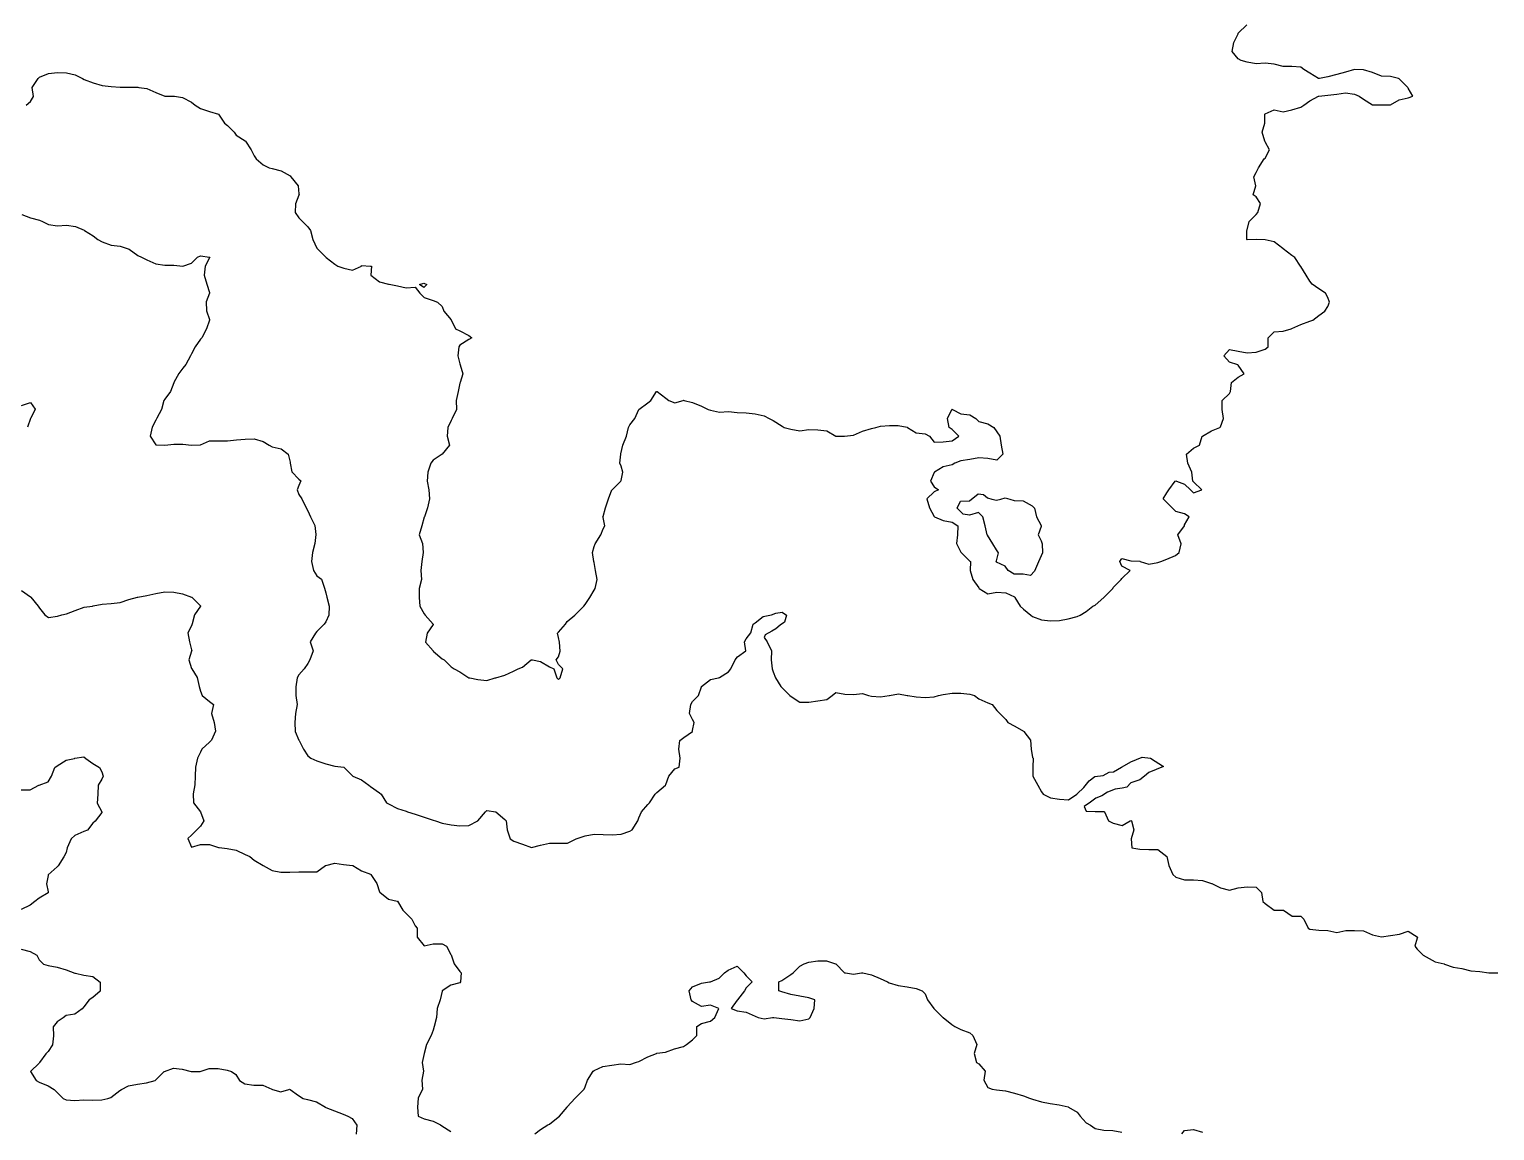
# Model space of a CAD drawing. Extents: x 597 to 1462, y 540 to 1101.
# Drawn here: x 1148.4 to 1308.7, y 837.9 to 958.4 of the extents above; entities that cross this region are included whole.
import ezdxf

# ---------------------------------------------------------------- set-up
doc = ezdxf.new("R2010")
doc.units = 0
doc.layers.add('TEST', color=7, linetype='CONTINUOUS')

msp = doc.modelspace()

# ---------------------------------------------------------------- linework, layer by layer
at = {"layer": 'TEST', "color": 7}
for points in [[(1148.05999, 950.07385), (1148.549166, 950.493175), (1148.875302, 951.052258), (1148.727192, 952.030581), (1149.364619, 953.008989), (1149.527461, 953.131332), (1150.505898, 953.535587), (1151.484221, 953.661261), (1152.462657, 953.611082), (1153.440952, 953.400403), (1154.223724, 953.009158), (1154.419304, 952.900305), (1155.397655, 952.519757), (1156.376063, 952.22633), (1157.354387, 952.139208), (1158.332738, 952.044297), (1159.311146, 952.044297), (1160.289554, 952.044297), (1160.378341, 952.032444), (1161.267736, 951.892546), (1162.246144, 951.488658), (1163.224552, 951.065889), (1164.202876, 951.065889), (1164.291691, 951.057704), (1165.181114, 950.91775), (1166.159466, 950.405291), (1166.550682, 950.079127), (1167.137733, 949.712041), (1168.116056, 949.380232), (1169.094492, 949.111387), (1169.106346, 949.099534), (1169.747837, 948.121239), (1170.074029, 947.876524), (1170.807807, 947.142718), (1171.052494, 946.816638), (1172.030845, 946.195947), (1172.063357, 946.163435), (1172.684049, 945.185112), (1173.010156, 944.53284), (1173.205793, 944.206704), (1173.988508, 943.554432), (1174.640752, 943.228267), (1174.966916, 943.146903), (1175.945239, 942.902216), (1176.923563, 942.358628), (1177.01235, 942.249803), (1177.812873, 941.271395), (1177.90166, 940.381972), (1177.909562, 940.293213), (1177.90166, 940.260701), (1177.534658, 939.313817), (1177.48208, 938.335494), (1177.90135, 937.748443), (1178.292594, 937.357198), (1178.879588, 936.770204), (1179.159101, 936.37896), (1179.423092, 935.400636), (1179.857884, 934.446104), (1179.890396, 934.421269), (1180.837166, 933.474442), (1180.869678, 933.44193), (1181.816478, 932.708152), (1182.142585, 932.463437), (1182.794886, 932.267772), (1183.773237, 932.028815), (1184.727769, 932.463663), (1184.752605, 932.55245), (1185.7309, 932.49513), (1185.819772, 932.462618), (1185.76248, 931.484267), (1186.709251, 930.750489), (1187.687659, 930.522171), (1187.776446, 930.50552), (1188.665842, 930.309997), (1189.644278, 930.114332), (1190.622573, 930.179638), (1191.111862, 929.527366), (1191.600981, 929.038134), (1192.579332, 928.712054), (1193.068508, 928.549128), (1193.55774, 928.059952), (1193.75332, 927.570776), (1194.536007, 926.616244), (1194.568519, 926.591408), (1195.026171, 925.613057), (1195.515347, 925.417477), (1196.493755, 924.879336), (1196.819806, 924.634649), (1196.493755, 924.471412), (1195.515347, 923.851736), (1195.375816, 923.656156), (1195.271027, 922.677748), (1195.515714, 921.788381), (1195.540549, 921.699566), (1195.842978, 920.721214), (1195.532816, 919.742806), (1195.516165, 919.695845), (1195.298882, 918.764003), (1195.108608, 917.785652), (1195.124412, 916.807244), (1194.659705, 915.82892), (1194.53739, 915.584234), (1194.170304, 914.850428), (1194.117726, 913.87202), (1194.373842, 912.893696), (1193.566038, 911.915288), (1193.557853, 911.907104), (1192.57953, 911.262226), (1192.312689, 910.936062), (1191.992338, 909.95771), (1191.92706, 908.979302), (1192.090298, 908.001007), (1192.18806, 907.022571), (1191.967898, 906.044248), (1191.617209, 905.065924), (1191.601404, 905.018934), (1191.356689, 904.087093), (1191.057534, 903.10877), (1191.405344, 902.130362), (1191.503219, 901.15201), (1191.356294, 900.173602), (1191.233923, 899.195251), (1191.321073, 898.216843), (1191.041588, 897.238519), (1191.041588, 896.260196), (1191.111692, 895.28176), (1191.600812, 894.466448), (1191.723211, 894.303211), (1192.579332, 893.33866), (1192.591186, 893.325678), (1192.579332, 893.300842), (1191.927004, 892.34631), (1191.740822, 891.367958), (1192.579502, 890.405637), (1192.595306, 890.388986), (1193.557628, 889.550419), (1193.802342, 889.410522), (1194.536148, 888.676716), (1194.862284, 888.432001), (1195.514444, 888.105836), (1196.492852, 887.465672), (1196.581667, 887.453818), (1197.471118, 887.258182), (1198.44947, 887.174334), (1199.381283, 887.453818), (1199.428273, 887.465672), (1200.406596, 887.733331), (1201.385033, 888.18754), (1201.87418, 888.432226), (1202.363356, 888.627891), (1203.317888, 889.410578), (1203.342724, 889.44309), (1203.431511, 889.410578), (1204.320878, 889.247256), (1205.299286, 888.676546), (1205.788461, 888.431831), (1206.114569, 887.453536), (1206.277863, 887.257843), (1206.473443, 887.453536), (1206.766869, 888.431831), (1206.277694, 888.921092), (1206.033007, 889.410239), (1206.277694, 889.736347), (1206.473274, 890.388591), (1206.400037, 891.366999), (1206.277694, 891.856175), (1206.16884, 892.345322), (1206.277694, 892.467722), (1207.038649, 893.32373), (1207.255876, 893.603243), (1208.071216, 894.302082), (1208.234453, 894.441979), (1209.073133, 895.280603), (1209.21303, 895.476239), (1209.702263, 896.258898), (1210.191438, 897.041585), (1210.300292, 897.237165), (1210.517603, 898.215573), (1210.331449, 899.193924), (1210.191834, 900.083376), (1210.171231, 900.172163), (1209.994927, 901.150571), (1210.190507, 901.802843), (1210.312794, 902.128922), (1210.924313, 903.10733), (1211.169, 903.759602), (1211.364636, 904.085738), (1211.169, 904.975134), (1211.136488, 905.063892), (1211.169, 905.110911), (1211.448484, 906.042724), (1211.771008, 907.021075), (1212.13928, 907.999399), (1212.147464, 908.01605), (1213.109786, 908.978371), (1213.126437, 909.025361), (1213.343663, 909.95709), (1213.126437, 910.609362), (1213.004037, 910.935526), (1213.117434, 911.913849), (1213.125618, 911.960839), (1213.342929, 912.892596), (1213.712471, 913.870919), (1213.953432, 914.849327), (1214.104026, 915.12884), (1214.647586, 915.827679), (1215.074306, 916.806002), (1215.082491, 916.817855), (1216.060899, 917.537776), (1216.38695, 917.782463), (1217.00767, 918.760899), (1217.040182, 918.77755), (1217.072694, 918.760899), (1218.019493, 918.027121), (1218.345685, 917.782406), (1218.997901, 917.53772), (1219.929686, 917.782406), (1219.976647, 917.829368), (1220.023637, 917.782406), (1220.955366, 917.56518), (1221.933774, 917.171085), (1222.66758, 916.803998), (1222.912295, 916.733922), (1223.890646, 916.516188), (1224.869054, 916.586292), (1225.847378, 916.461437), (1226.825786, 916.43265), (1227.804137, 916.341775), (1228.782545, 916.127737), (1229.341543, 915.826606), (1229.76084, 915.617084), (1230.739305, 914.970654), (1230.983991, 914.848255), (1231.717713, 914.664923), (1232.696121, 914.457095), (1233.674529, 914.603935), (1234.652852, 914.567331), (1235.631204, 914.455599), (1236.609612, 913.900186), (1237.58802, 913.883534), (1238.566371, 914.009603), (1239.544666, 914.428929), (1240.523102, 914.708329), (1241.01225, 914.848339), (1241.501426, 914.987842), (1242.479862, 915.043581), (1243.458157, 915.043581), (1244.436593, 914.861463), (1244.469105, 914.849609), (1245.415904, 914.262615), (1246.394256, 914.150884), (1246.883488, 913.871371), (1247.372664, 913.219212), (1248.351072, 913.284518), (1249.329395, 913.38228), (1250.063201, 913.871455), (1249.329395, 914.605233), (1249.003231, 914.849948), (1248.839994, 915.828271), (1249.30535, 916.806623), (1249.330186, 916.823274), (1249.377176, 916.806623), (1250.308904, 916.317447), (1251.287256, 916.219657), (1251.939584, 915.828441), (1252.265664, 915.502361), (1253.244072, 915.241249), (1253.896231, 914.850033), (1254.222395, 914.360857), (1254.548587, 913.871625), (1254.711825, 912.893273), (1254.874639, 911.91495), (1254.222508, 911.262621), (1253.244072, 911.425943), (1252.265748, 911.523705), (1251.287312, 911.328153), (1250.309017, 911.181257), (1249.656745, 910.936542), (1249.330609, 910.740877), (1248.352257, 910.545297), (1247.405458, 909.958275), (1247.372946, 909.912103), (1246.981702, 908.980262), (1247.372946, 908.328018), (1247.862094, 908.001939), (1247.372946, 907.806274), (1246.590175, 907.023615), (1246.883601, 906.045264), (1247.372777, 905.113422), (1247.419767, 905.066432), (1248.351524, 904.675216), (1249.329932, 904.479636), (1249.982175, 904.088448), (1249.916869, 903.11004), (1249.819107, 902.131688), (1250.308255, 901.199932), (1250.340767, 901.152942), (1251.287594, 900.206171), (1251.334556, 900.173659), (1251.317905, 899.195335), (1251.612545, 898.217012), (1252.264845, 897.285171), (1252.297357, 897.238181), (1253.244184, 896.651158), (1254.222508, 896.818968), (1255.200944, 896.748864), (1256.179267, 896.306283), (1256.204103, 896.259321), (1256.767249, 895.28097), (1257.158381, 894.954805), (1257.941068, 894.302562), (1258.136704, 894.180162), (1259.115056, 893.81316), (1260.093464, 893.679669), (1261.071815, 893.71633), (1262.050223, 893.911881), (1263.028547, 894.180698), (1263.354711, 894.303098), (1264.006955, 894.694342), (1264.740676, 895.28128), (1264.985363, 895.42129), (1265.947797, 896.259857), (1265.964448, 896.276508), (1266.926798, 897.23883), (1266.943449, 897.327617), (1267.832872, 898.216984), (1267.921631, 898.305856), (1268.811111, 899.195279), (1267.921631, 899.684426), (1267.676944, 900.173574), (1267.921631, 900.499738), (1268.900067, 900.262389), (1269.878362, 900.205042), (1269.92538, 900.17253), (1270.857137, 899.893017), (1271.835545, 900.063677), (1272.161596, 900.17253), (1272.813868, 900.452043), (1273.79222, 900.824802), (1274.183408, 901.150938), (1274.378988, 902.129289), (1274.036483, 903.107613), (1274.751126, 904.086021), (1274.771729, 904.174836), (1275.260961, 905.064288), (1274.771729, 905.390367), (1273.793377, 905.651479), (1273.402161, 906.042611), (1272.815138, 906.629661), (1272.423922, 907.020878), (1272.815138, 907.673065), (1273.059825, 907.999229), (1273.747036, 908.977524), (1273.794026, 908.994176), (1273.882813, 908.977524), (1274.77218, 908.651473), (1275.424424, 907.999229), (1275.750588, 907.673065), (1276.640012, 907.999229), (1275.750588, 908.888596), (1275.661829, 908.977383), (1275.555008, 909.955791), (1275.13921, 910.934228), (1274.968184, 911.912551), (1275.750842, 912.564795), (1276.403114, 912.890874), (1276.697726, 913.86931), (1276.730238, 913.889913), (1277.708561, 914.457744), (1278.640403, 914.848988), (1278.687393, 914.895132), (1279.013444, 915.826973), (1278.882973, 916.805325), (1278.882973, 917.783733), (1279.665631, 918.56642), (1279.805642, 918.762084), (1279.910346, 919.740408), (1280.644124, 920.32743), (1281.296368, 920.71859), (1280.644124, 921.650403), (1280.597162, 921.697393), (1279.665377, 921.976793), (1279.053915, 922.675632), (1279.665377, 923.374555), (1280.643729, 923.164977), (1281.622137, 923.001711), (1282.600488, 923.067017), (1283.578896, 923.409494), (1283.905004, 923.654209), (1283.905004, 924.632617), (1284.55722, 925.284861), (1285.535628, 925.366338), (1286.425051, 925.611025), (1286.51381, 925.658015), (1287.492162, 926.10068), (1288.47057, 926.450072), (1288.796677, 926.590082), (1289.448978, 927.079258), (1290.101137, 927.568434), (1290.427301, 928.057609), (1290.622881, 928.546842), (1290.427301, 929.036017), (1290.182614, 929.525193), (1289.448836, 930.014341), (1288.715059, 930.503601), (1288.470316, 930.829652), (1288.079212, 931.481924), (1287.492077, 932.428724), (1287.445087, 932.461236), (1286.839438, 933.439644), (1286.513274, 933.635224), (1285.534922, 934.386386), (1285.50241, 934.418898), (1284.555611, 935.152676), (1283.577203, 935.373261), (1282.598852, 935.381445), (1281.620444, 935.369592), (1281.573482, 935.402104), (1281.573482, 936.38054), (1281.620444, 936.469299), (1281.816108, 937.358779), (1282.598795, 938.141381), (1282.762032, 938.337018), (1283.088197, 939.315369), (1282.598964, 940.049147), (1282.272857, 940.293862), (1282.552285, 941.272185), (1282.35425, 942.250621), (1282.598964, 942.739769), (1282.843651, 943.229029), (1283.488501, 944.207324), (1283.577372, 944.29614), (1284.066548, 945.185535), (1283.577372, 946.074986), (1283.54486, 946.163774), (1283.250277, 947.142182), (1283.557194, 948.120533), (1283.54534, 949.098941), (1283.577852, 949.131453), (1284.556147, 949.589105), (1285.534584, 949.344362), (1286.512907, 949.589105), (1287.491315, 949.882503), (1287.817423, 950.078083), (1288.469638, 950.567343), (1289.40148, 951.056491), (1289.447679, 951.077093), (1290.426087, 951.1978), (1291.404439, 951.302532), (1292.382734, 951.424904), (1293.361142, 951.302532), (1293.850318, 951.057846), (1294.339606, 950.731738), (1295.317902, 950.126061), (1296.296253, 950.10941), (1297.274661, 950.10941), (1298.253069, 950.664936), (1299.231392, 950.893282), (1299.720568, 951.056547), (1299.231392, 951.945942), (1299.184431, 952.03473), (1298.252702, 952.966458), (1298.163887, 953.013448), (1297.274407, 953.209084), (1296.296084, 953.258473), (1295.31776, 953.66603), (1294.339352, 953.96067), (1293.360916, 953.972524), (1292.382621, 953.71223), (1291.40427, 953.448324), (1290.425862, 953.176601), (1289.536438, 953.013307), (1289.447595, 952.992705), (1289.415083, 953.013307), (1288.468284, 953.600329), (1287.816012, 953.991546), (1287.48996, 954.23626), (1286.511552, 954.317653), (1285.533201, 954.317653), (1284.554849, 954.578765), (1283.576441, 954.690469), (1282.598033, 954.602867), (1281.61971, 954.774317), (1280.967466, 954.969897), (1280.641302, 955.165534), (1279.989058, 955.94822), (1280.152295, 956.926628), (1280.617652, 957.90498), (1280.642487, 957.951942), (1281.574328, 958.883698)], [(1147.57581, 938.131616), (1148.554246, 937.762074), (1149.532541, 937.510445), (1149.858734, 937.370943), (1150.511006, 937.04475), (1151.489301, 936.881513), (1152.467709, 936.951589), (1153.44606, 936.811691), (1154.424468, 936.408198), (1154.45698, 936.391547), (1155.40378, 935.804609), (1155.892955, 935.413393), (1156.382188, 935.13388), (1157.360539, 934.761121), (1158.338891, 934.679672), (1158.991191, 934.434985), (1159.317299, 934.326104), (1160.295707, 933.652213), (1160.686867, 933.45652), (1161.273861, 933.163179), (1162.252269, 932.722912), (1163.230677, 932.587078), (1164.209028, 932.598932), (1165.18738, 932.492506), (1166.165788, 932.802696), (1166.818003, 933.45494), (1167.144196, 933.594527), (1168.122519, 933.470914), (1168.147355, 933.454263), (1168.122519, 933.408091), (1167.633343, 932.47625), (1167.535582, 931.497898), (1167.842865, 930.51949), (1168.12235, 929.587734), (1168.130534, 929.540772), (1168.12235, 929.50826), (1167.755263, 928.561461), (1167.795875, 927.583053), (1168.122039, 926.651296), (1168.133893, 926.604306), (1168.122039, 926.557316), (1167.795875, 925.625503), (1167.283472, 924.64718), (1167.143462, 924.507254), (1166.556468, 923.668602), (1166.165308, 922.885887), (1166.042908, 922.690307), (1165.512951, 921.711899), (1165.1869, 921.320796), (1164.767546, 920.733745), (1164.219216, 919.755394), (1164.207363, 919.730558), (1163.851368, 918.776082), (1163.228814, 917.920018), (1163.131024, 917.797618), (1162.861812, 916.819266), (1162.372636, 915.840858), (1162.250237, 915.645278), (1161.85902, 914.862592), (1161.638915, 913.884184), (1162.250406, 912.925051), (1163.228814, 912.916867), (1164.207137, 913.011863), (1165.185461, 913.023716), (1166.163869, 912.91523), (1167.14222, 912.923414), (1168.120572, 913.393484), (1169.09898, 913.393484), (1170.077388, 913.393484), (1171.055711, 913.491274), (1172.034063, 913.556552), (1173.012471, 913.60357), (1173.990879, 913.296258), (1174.643066, 912.905042), (1174.96923, 912.70949), (1175.947554, 912.485631), (1176.730325, 911.926549), (1176.925877, 911.037069), (1176.942528, 910.948282), (1177.122191, 909.969959), (1177.904849, 909.187187), (1178.100486, 908.991636), (1177.904849, 908.50246), (1177.709298, 908.013284), (1177.904849, 907.524108), (1178.231014, 907.034876), (1178.687593, 906.056553), (1178.883173, 905.73036), (1179.162686, 905.078201), (1179.644128, 904.099793), (1179.739068, 903.121385), (1179.644128, 902.143034), (1179.372348, 901.16471), (1179.274587, 900.186302), (1179.494748, 899.207866), (1179.861778, 898.620928), (1180.35101, 898.229712), (1180.70043, 897.25136), (1180.840412, 896.762128), (1180.949265, 896.272952), (1181.207414, 895.294544), (1181.16683, 894.316193), (1180.840638, 893.582415), (1180.6774, 893.337728), (1179.86206, 892.522445), (1179.722106, 892.359151), (1179.128142, 891.3808), (1179.470646, 890.402392), (1179.101161, 889.424068), (1178.883822, 889.032824), (1178.464496, 888.44583), (1177.905498, 887.793558), (1177.709834, 887.467422), (1177.579306, 886.48907), (1177.579306, 885.510662), (1177.709834, 884.532254), (1177.538807, 883.553902), (1177.460744, 882.575579), (1177.477396, 881.597171), (1177.905414, 880.632507), (1177.913598, 880.620654), (1178.39315, 879.642302), (1178.882326, 878.908525), (1179.208462, 878.66381), (1179.860734, 878.384325), (1180.839029, 878.052488), (1181.817381, 877.807773), (1182.795789, 877.69765), (1182.828301, 877.685797), (1183.7751, 876.73897), (1183.807612, 876.706458), (1184.754439, 876.287245), (1185.537126, 875.72805), (1185.732762, 875.564812), (1186.711086, 874.889313), (1186.906666, 874.749416), (1187.493716, 873.771008), (1187.689353, 873.662126), (1188.667704, 873.183788), (1189.645999, 872.874049), (1189.78601, 872.792656), (1190.624577, 872.537273), (1191.602985, 872.225926), (1192.581336, 871.8793), (1192.826051, 871.814022), (1193.559829, 871.547153), (1194.538152, 871.379005), (1195.516588, 871.270124), (1196.494996, 871.324282), (1197.449444, 871.81343), (1197.474279, 871.830081), (1198.312846, 872.792487), (1198.452772, 872.932018), (1199.43118, 872.816222), (1199.451782, 872.791386), (1200.410999, 871.97599), (1200.550925, 871.812752), (1200.690907, 870.834401), (1200.998219, 869.855993), (1201.389435, 869.611306), (1202.367759, 869.268801), (1203.346082, 868.896861), (1204.32449, 869.157098), (1205.302898, 869.366591), (1206.28125, 869.366591), (1207.259601, 869.366591), (1208.21879, 869.855824), (1208.239392, 869.864008), (1209.217744, 870.158535), (1210.196152, 870.346777), (1211.174475, 870.310173), (1212.152911, 870.301989), (1213.131206, 870.346552), (1214.109558, 870.696056), (1214.354273, 870.835586), (1214.965735, 871.813881), (1215.088135, 872.140074), (1215.36762, 872.792289), (1216.066458, 873.607658), (1216.229696, 873.770895), (1216.849286, 874.749303), (1217.044951, 874.912568), (1218.004083, 875.72788), (1218.024686, 875.77487), (1218.35085, 876.706627), (1219.003037, 877.48937), (1219.492269, 877.68495), (1219.590031, 878.663358), (1219.454593, 879.64171), (1219.56226, 880.620005), (1219.981502, 880.946197), (1220.943823, 881.598413), (1220.960474, 881.687228), (1221.123711, 882.576708), (1220.960474, 882.902872), (1220.63431, 883.555116), (1220.782448, 884.533439), (1220.960474, 884.859632), (1221.612633, 885.511847), (1221.922908, 886.490255), (1221.938713, 886.515091), (1222.917121, 887.273874), (1223.806488, 887.469538), (1223.895275, 887.49014), (1224.873683, 888.123108), (1225.153196, 888.449273), (1225.607404, 889.427624), (1225.852091, 889.75376), (1226.783932, 890.406032), (1226.634975, 891.38444), (1226.830612, 891.710492), (1227.319787, 892.362764), (1227.564474, 893.341172), (1227.809189, 893.481097), (1228.691049, 894.169804), (1229.570256, 894.352007), (1230.055452, 894.515244), (1230.744244, 894.646421), (1231.233419, 894.320229), (1231.001687, 893.539235), (1230.544628, 893.213184), (1230.055452, 892.807602), (1229.624188, 892.576829), (1228.911888, 892.170175), (1228.787512, 891.874068), (1229.113676, 891.38492), (1229.602852, 890.406512), (1229.548694, 889.42816), (1229.64369, 888.449752), (1229.766005, 888.123645), (1230.010692, 887.471401), (1230.622182, 886.492993), (1230.744582, 886.370678), (1231.600675, 885.514585), (1231.72299, 885.405732), (1232.701342, 884.780638), (1233.67975, 884.780638), (1234.658158, 884.955362), (1235.636509, 885.094949), (1236.223503, 885.51419), (1236.614748, 885.840354), (1237.593156, 885.677117), (1238.571479, 885.636505), (1239.549831, 885.758792), (1240.202075, 885.514105), (1240.528239, 885.444058), (1241.50659, 885.373982), (1242.453361, 885.513879), (1242.485873, 885.521782), (1243.46431, 885.722667), (1244.442718, 885.520596), (1244.489708, 885.512412), (1245.421436, 885.381912), (1246.399788, 885.316634), (1247.378196, 885.381912), (1247.867343, 885.512412), (1248.356604, 885.627417), (1249.334927, 885.769798), (1250.313278, 885.769798), (1251.291686, 885.677738), (1251.780862, 885.5145), (1252.270094, 885.158872), (1253.248446, 884.731983), (1253.737594, 884.536346), (1254.226769, 883.884159), (1254.552962, 883.557995), (1255.205177, 882.905723), (1255.449864, 882.579587), (1256.18367, 882.160317), (1257.161993, 881.625055), (1257.182596, 881.600219), (1257.897182, 880.621811), (1258.001971, 879.64346), (1258.141869, 878.754008), (1258.188887, 878.665221), (1258.156375, 877.686898), (1258.16456, 876.70849), (1258.699766, 875.730082), (1259.119063, 874.99636), (1259.314643, 874.751617), (1260.09733, 874.316769), (1261.075682, 874.192394), (1262.05409, 874.099091), (1262.985818, 874.751335), (1263.032808, 874.783847), (1263.753801, 875.46674), (1264.337296, 876.181157), (1264.957366, 876.668894), (1265.871399, 876.766712), (1266.50338, 877.127166), (1267.010505, 877.174128), (1267.877915, 877.687518), (1267.924876, 877.734537), (1268.903228, 878.274992), (1270.139079, 878.789878), (1271.053112, 878.686444), (1272.449802, 877.772862), (1270.860044, 877.101399), (1270.370784, 876.710183), (1269.881636, 876.318938), (1268.903228, 875.976462), (1268.439763, 875.51088), (1267.936448, 875.377784), (1267.171908, 875.280925), (1266.322278, 874.954112), (1265.712226, 874.559311), (1265.05383, 874.287051), (1264.493844, 873.876644), (1263.779399, 873.387468), (1264.011132, 872.884181), (1264.989483, 872.84196), (1265.967891, 872.825309), (1266.000403, 872.792797), (1266.458055, 871.814333), (1266.947287, 871.569646), (1267.92561, 871.324931), (1268.81509, 871.814107), (1268.903849, 871.861125), (1268.950867, 871.814107), (1269.230267, 870.835812), (1268.927894, 869.857348), (1268.9932, 868.879052), (1269.882596, 868.715815), (1270.861032, 868.683303), (1271.839355, 868.683303), (1272.817763, 867.919723), (1272.834414, 867.89912), (1273.063184, 866.920769), (1273.470741, 865.942361), (1273.796905, 865.662933), (1274.775228, 865.371566), (1275.753664, 865.354915), (1276.73196, 865.289609), (1277.710368, 864.975411), (1277.757386, 864.963558), (1278.689199, 864.474382), (1279.667522, 864.229695), (1280.64593, 864.474382), (1281.624282, 864.596697), (1282.60269, 864.571862), (1283.18974, 863.984839), (1283.33658, 863.006516), (1283.581267, 862.761801), (1284.559675, 862.047214), (1285.538083, 862.055399), (1285.585101, 862.030563), (1286.51683, 861.37832), (1287.495181, 861.37832), (1287.821317, 861.052155), (1288.277953, 860.073804), (1288.473476, 859.951517), (1289.451941, 859.856521), (1290.430349, 859.807132), (1291.408644, 859.62253), (1292.386996, 859.807132), (1293.365404, 859.827734), (1294.34384, 859.791102), (1295.322135, 859.336809), (1296.300486, 859.116337), (1297.278894, 859.288182), (1298.257302, 859.41871), (1299.235654, 859.744846), (1300.213977, 859.116478), (1300.23458, 859.091642), (1300.213977, 859.002855), (1299.969262, 858.113375), (1300.213977, 857.787296), (1300.866221, 857.135024), (1301.192385, 856.939387), (1302.170737, 856.401331), (1303.149145, 856.188084), (1303.196135, 856.155572), (1304.127892, 855.829464), (1305.1063, 855.66617), (1306.084623, 855.394446), (1307.062946, 855.340316), (1308.041354, 855.19627), (1309.019819, 855.19627)], [(1191.565506, 930.159742), (1191.07633, 930.485849), (1191.565506, 930.625803), (1191.891642, 930.485849), (1191.565506, 930.159742)], [(1147.570137, 917.224199), (1148.548461, 917.566676), (1149.037693, 916.832954), (1148.567624, 915.854546), (1148.547021, 915.807584), (1148.220857, 914.875828)], [(1147.566751, 897.019741), (1148.545187, 896.298098), (1148.565789, 896.286245), (1149.38525, 895.307837), (1149.525147, 895.063094), (1150.112282, 894.329316), (1150.503386, 894.049803), (1151.48185, 894.207029), (1151.970998, 894.329316), (1152.460145, 894.469327), (1153.438497, 894.818718), (1154.416905, 895.185832), (1155.3063, 895.308119), (1155.395172, 895.328722), (1156.373523, 895.50511), (1157.351818, 895.588959), (1158.330226, 895.700662), (1159.308663, 896.007974), (1160.240419, 896.287459), (1160.286619, 896.295361), (1161.265027, 896.463537), (1162.24335, 896.693548), (1163.221758, 896.844876), (1164.200082, 896.82004), (1165.178518, 896.642071), (1166.156813, 896.295869), (1166.173464, 896.287684), (1167.135786, 895.32525), (1167.14397, 895.308599), (1167.135786, 895.291948), (1166.48357, 894.329627), (1166.238883, 893.351275), (1166.157378, 893.155639), (1165.766274, 892.372952), (1165.913086, 891.3946), (1166.157801, 890.50512), (1166.190313, 890.416362), (1166.157801, 890.38385), (1165.864431, 889.43705), (1166.157801, 888.490223), (1166.169654, 888.457711), (1166.76726, 887.479303), (1166.994364, 886.50098), (1167.134346, 886.011719), (1167.329926, 885.522572), (1168.112613, 884.870328), (1168.547461, 884.544248), (1168.33015, 883.565812), (1168.639522, 882.587489), (1168.790088, 881.609166), (1168.338617, 880.630758), (1168.11267, 880.421208), (1167.284855, 879.652491), (1167.134262, 879.326298), (1166.80821, 878.674139), (1166.600664, 877.695731), (1166.56406, 876.717323), (1166.505922, 875.738972), (1166.31974, 874.760676), (1166.352252, 873.78224), (1167.134939, 872.81594), (1167.146792, 872.804086), (1167.499965, 871.825678), (1167.132879, 871.238741), (1166.741719, 870.847496), (1166.154725, 870.260474), (1165.76348, 869.869342), (1166.154725, 868.937501), (1167.13302, 869.216985), (1168.111371, 869.216985), (1169.089779, 868.904791), (1169.178566, 868.892938), (1170.068046, 868.804122), (1171.046398, 868.599511), (1172.024806, 868.132067), (1172.513953, 867.914812), (1173.003214, 867.523596), (1173.981537, 866.948681), (1173.998188, 866.936827), (1174.960566, 866.403117), (1175.938861, 866.219418), (1176.917213, 866.202767), (1177.895621, 866.22337), (1178.874029, 866.235223), (1179.852352, 866.235223), (1180.811512, 866.934062), (1180.832115, 866.942246), (1181.810523, 867.200479), (1182.788846, 867.056038), (1183.767254, 866.945915), (1183.783905, 866.934062), (1184.746226, 866.347068), (1185.724634, 865.966547), (1185.757146, 865.954694), (1186.424376, 864.976342), (1186.703861, 864.044614), (1186.736373, 863.997652), (1187.6832, 863.263846), (1188.661608, 863.035049), (1188.673462, 863.018398), (1189.272817, 862.039961), (1189.639903, 861.672931), (1190.25131, 861.061469), (1190.618424, 860.327691), (1190.813976, 860.082976), (1190.813976, 859.104653), (1191.596719, 858.150121), (1192.575071, 858.370706), (1193.553479, 858.370706), (1194.042655, 858.125991), (1194.531802, 857.194234), (1194.543656, 857.147272), (1194.896828, 856.168864), (1195.508291, 855.353581), (1195.630634, 855.190287), (1195.583644, 854.211935), (1195.508771, 854.089648), (1194.530363, 853.844934), (1193.571231, 853.233358), (1193.550628, 853.186396), (1193.333289, 852.25464), (1193.017003, 851.276232), (1192.948536, 850.29788), (1192.702551, 849.319557), (1192.572051, 848.928312), (1192.376471, 848.341318), (1191.83833, 847.362882), (1191.598949, 846.384558), (1191.591047, 846.359723), (1191.373764, 845.405191), (1191.525994, 844.426839), (1191.346727, 843.448431), (1191.42812, 842.470023), (1190.938972, 841.4917), (1190.857495, 840.513348), (1190.938972, 839.53494), (1191.591216, 839.233809), (1192.569624, 838.96409), (1193.384851, 838.556532), (1193.548201, 838.467745), (1194.526553, 837.857807)], [(1147.531416, 875.217453), (1148.509824, 875.217453), (1149.456595, 875.706629), (1149.489107, 875.727231), (1150.467572, 876.099595), (1150.834574, 876.686617), (1151.20166, 877.665025), (1151.446347, 877.828263), (1152.42467, 878.447882), (1153.35654, 878.643433), (1153.403501, 878.655287), (1154.381909, 878.80461), (1154.577489, 878.641373), (1155.360176, 878.082263), (1156.093982, 877.663022), (1156.338669, 877.173789), (1156.478651, 876.684614), (1156.338669, 876.358449), (1155.947537, 875.706206), (1155.91875, 874.727798), (1155.848675, 873.749446), (1156.337907, 872.802647), (1156.34976, 872.770135), (1156.337907, 872.737623), (1155.604129, 871.790796), (1155.359442, 871.546024), (1154.772392, 870.812331), (1154.381176, 870.661766), (1153.402768, 870.200756), (1152.983442, 869.833669), (1152.564172, 868.855346), (1152.424275, 868.366114), (1152.17956, 867.876938), (1151.554466, 866.898586), (1151.445641, 866.789733), (1150.479312, 865.920009), (1150.467459, 865.831222), (1150.304165, 864.94177), (1150.467459, 864.052375), (1150.488061, 863.963503), (1150.467459, 863.942901), (1149.489051, 863.374985), (1148.999875, 862.983825), (1148.510643, 862.592609), (1147.532291, 862.103433)], [(1147.53263, 857.765988), (1148.510953, 857.533155), (1149.244731, 857.113801), (1149.489446, 856.624681), (1149.978622, 856.135506), (1150.467854, 856.013106), (1151.446206, 855.809341), (1152.424614, 855.524099), (1153.402965, 855.173382), (1153.449927, 855.157577), (1154.381684, 854.940294), (1155.360092, 854.790914), (1156.175347, 854.179508), (1156.175347, 853.201072), (1155.360092, 852.502261), (1154.968875, 852.222748), (1154.381853, 851.488971), (1154.186273, 851.244256), (1153.403614, 850.685174), (1152.42515, 850.510393), (1152.099098, 850.265678), (1151.446855, 849.83083), (1151.002101, 849.287327), (1151.055441, 848.308919), (1150.957679, 847.330624), (1150.468503, 846.596818), (1150.223788, 846.352103), (1149.509202, 845.373751), (1149.488599, 845.32679), (1148.556814, 844.395033), (1149.162492, 843.416625), (1149.488656, 843.253303), (1150.467007, 842.829433), (1151.119251, 842.438189), (1151.445415, 842.112053), (1152.097659, 841.459894), (1152.423767, 841.296543), (1153.402175, 841.215179), (1154.380498, 841.296543), (1155.358906, 841.264031), (1156.337258, 841.308651), (1156.989502, 841.459216), (1157.315666, 841.557091), (1158.293989, 842.339778), (1158.489654, 842.43754), (1159.272312, 842.828671), (1160.25072, 843.007939), (1161.229072, 843.171261), (1162.160913, 843.415948), (1162.207113, 843.440783), (1163.161589, 844.395315), (1163.186424, 844.407168), (1164.164776, 844.760341), (1165.143127, 844.673248), (1166.121535, 844.409652), (1167.099859, 844.409652), (1168.078182, 844.719842), (1169.056618, 844.719842), (1170.035026, 844.533632), (1170.524202, 844.393735), (1171.013378, 844.06757), (1171.404566, 843.415327), (1171.991532, 843.04824), (1172.96994, 842.925925), (1173.948348, 842.925925), (1174.926699, 842.483344), (1175.015458, 842.436354), (1175.904882, 842.191668), (1176.794361, 842.436354), (1176.88312, 842.456956), (1176.930082, 842.436354), (1177.861867, 841.78411), (1178.351043, 841.458031), (1178.840275, 841.34915), (1179.818626, 841.090916), (1180.797034, 840.493198), (1180.829546, 840.481344), (1181.776346, 840.11423), (1182.754754, 839.747228), (1183.243929, 839.502541), (1183.733049, 839.257826), (1184.222224, 838.52402), (1184.168066, 837.545612)], [(1203.698944, 837.578068), (1204.310435, 838.0673), (1205.125775, 838.556476), (1205.289069, 838.631321), (1206.267421, 839.425777), (1206.407403, 839.53463), (1207.23629, 840.513038), (1207.244192, 840.524891), (1208.124725, 841.492547), (1208.222515, 841.590337), (1209.103048, 842.470814), (1209.200867, 842.7155), (1209.467595, 843.449278), (1210.081315, 844.427686), (1210.179162, 844.516501), (1211.157513, 844.961227), (1212.135865, 845.079873), (1213.114273, 845.228068), (1214.092596, 845.180288), (1214.826402, 845.406207), (1215.071089, 845.494994), (1216.049412, 845.993088), (1217.003944, 846.384304), (1217.02878, 846.392489), (1218.007188, 846.505829), (1218.985539, 846.872888), (1219.963947, 847.144611), (1220.290112, 847.361838), (1220.942355, 847.85107), (1221.431531, 848.340246), (1221.431531, 849.318654), (1221.920707, 849.644761), (1222.899115, 849.905873), (1223.388291, 850.297062), (1223.830843, 851.275385), (1222.899115, 851.66663), (1221.920707, 851.519705), (1220.942355, 852.057761), (1220.802345, 852.253398), (1220.575269, 853.231749), (1220.942355, 853.651075), (1221.920707, 854.047146), (1222.810187, 854.210383), (1222.898946, 854.222236), (1223.877354, 854.602813), (1224.464404, 855.189835), (1224.855508, 855.469348), (1225.833972, 855.923528), (1226.56775, 855.189751), (1226.812436, 854.863671), (1227.46468, 854.211399), (1226.812436, 853.559155), (1226.6168, 853.232991), (1225.865637, 852.254668), (1225.833125, 852.207678), (1225.180882, 851.275865), (1225.833125, 851.03115), (1226.811533, 850.88431), (1227.789857, 850.460355), (1228.116049, 850.297062), (1228.768265, 850.157108), (1229.70005, 850.297062), (1229.747011, 850.321897), (1229.835827, 850.297062), (1230.72525, 850.199243), (1231.703602, 850.101482), (1232.681953, 849.94149), (1233.660361, 850.175142), (1233.823683, 850.297428), (1234.247524, 851.275865), (1234.312831, 852.254188), (1233.660587, 852.471499), (1232.682179, 852.645404), (1231.703827, 852.840984), (1230.725419, 853.109829), (1230.399368, 853.232229), (1230.399368, 854.210637), (1230.725419, 854.350111), (1231.703827, 855.025723), (1231.94857, 855.18896), (1232.682235, 855.922766), (1233.171411, 856.167453), (1233.660672, 856.363033), (1234.638995, 856.493617), (1235.617403, 856.493617), (1236.595754, 856.186701), (1236.62059, 856.166098), (1237.575178, 855.211566), (1237.663994, 855.186731), (1238.553361, 855.046777), (1239.44284, 855.186731), (1239.531628, 855.194915), (1239.577799, 855.186731), (1240.50964, 854.969448), (1241.487964, 854.564262), (1242.270735, 854.208746), (1242.466315, 854.110928), (1243.444723, 853.817502), (1244.423131, 853.649749), (1245.401483, 853.475025), (1246.053727, 853.230338), (1246.379891, 852.904174), (1246.659376, 852.25193), (1247.358214, 851.292742), (1247.378816, 851.272139), (1248.337977, 850.312951), (1248.370489, 850.292348), (1249.317288, 849.558655), (1249.643368, 849.31394), (1250.29564, 848.987748), (1251.273935, 848.614961), (1251.600099, 848.335532), (1252.056706, 847.357124), (1251.76328, 846.378773), (1252.007966, 845.400421), (1252.252681, 845.237128), (1252.95152, 844.421844), (1252.796072, 843.443436), (1253.23092, 842.660777), (1253.720096, 842.465141), (1254.209272, 842.383748), (1255.187623, 842.287143), (1256.166031, 842.03018), (1257.144439, 841.730996), (1257.796598, 841.48631), (1258.122762, 841.38852), (1259.101114, 841.09515), (1260.079522, 840.899513), (1261.057874, 840.752673), (1262.036282, 840.524299), (1262.061117, 840.508494), (1263.015593, 839.949327), (1263.341785, 839.530058), (1263.994057, 838.796252), (1264.483205, 838.551565), (1264.972352, 838.160405), (1265.950788, 837.992652), (1266.929112, 837.963866), (1267.90752, 837.768286)], [(1274.478415, 837.571012), (1274.757928, 837.962257), (1275.736336, 838.060019), (1276.714688, 837.766592)]]:
    msp.add_lwpolyline(points, dxfattribs=at)
msp.add_lwpolyline([(1257.116443, 898.786649), (1256.138091, 898.786649), (1255.485763, 899.177866), (1255.159683, 899.667042), (1254.181247, 900.124665), (1254.148735, 900.157177), (1254.181247, 900.245964), (1254.425962, 901.135444), (1254.181247, 901.461608), (1253.790115, 902.113852), (1253.203065, 903.060651), (1253.170553, 903.093163), (1252.957418, 904.071514), (1252.712732, 905.049922), (1252.223556, 905.539098), (1251.245148, 905.2457), (1250.539846, 905.340611), (1249.899682, 906.028867), (1250.266796, 906.762673), (1251.245148, 906.812033), (1252.178034, 907.584278), (1252.784783, 907.508304), (1253.201851, 907.14768), (1253.69114, 907.007698), (1254.180287, 906.885383), (1254.669435, 907.007698), (1255.158611, 907.13007), (1255.647786, 907.007698), (1256.137019, 906.867772), (1257.11537, 906.812033), (1258.093778, 906.273892), (1258.338493, 906.029205), (1258.58318, 905.050854), (1259.072356, 904.104055), (1259.089007, 904.071543), (1259.072356, 904.024581), (1258.746163, 903.09274), (1259.072356, 902.440496), (1259.194671, 902.114388), (1259.211322, 901.13598), (1259.071396, 900.8099), (1258.791883, 900.157685), (1258.338606, 899.13096), (1257.911124, 898.634278), (1257.116443, 898.786649)], close=True, dxfattribs=at)

doc.saveas('drawing.dxf')
